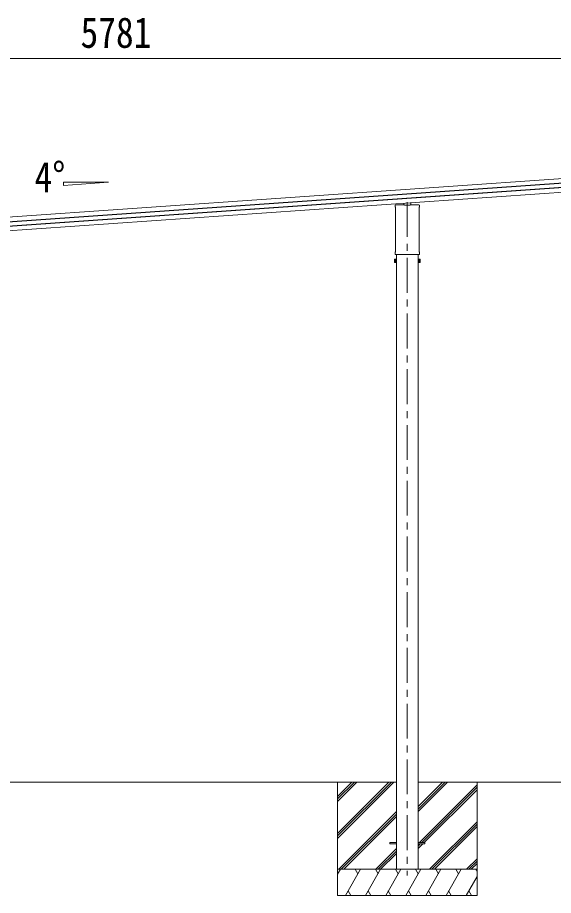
# Model space of a CAD drawing. Units: millimetres at full size, sheet at 1:40; details may follow other scales. Extents: x -11243 to 11243, y -7760 to 7760.
# Drawn here: x 4439 to 7516, y -5093 to -53 of the extents above; entities that cross this region are included whole.
import ezdxf
from ezdxf.enums import TextEntityAlignment as Align

# ---------------------------------------------------------------- set-up
doc = ezdxf.new("R2010")
doc.units = ezdxf.units.MM
doc.header["$LTSCALE"] = 40
doc.linetypes.add('CHAIN1', pattern=[8, 5, -1, 1, -1])
for name, color, linetype, lineweight in [('0-0_0', 7, 'Continuous', 9), ('0-1_本体', 5, 'CHAIN1', 9), ('0-3_ELV2', 4, 'Continuous', 9), ('0-6_OTH_LINE', 6, 'Continuous', 9), ('0-7_SHAPE', 4, 'Continuous', 9)]:
    doc.layers.add(name, color=color, linetype=linetype, lineweight=lineweight)
doc.styles.add('ＭＳ ゴシック', font='')
doc.styles.get('ＭＳ ゴシック').set_extended_font_data('MS Gothic')

msp = doc.modelspace()

# ---------------------------------------------------------------- linework, layer by layer
at = {"layer": '0-0_0'}
for p, q in [((3439.4, -4443.12), (6614.44, -4443.12)), ((6276.94, -4443.12), (6276.94, -5093.12)), ((6276.94, -4737.3), (6571.12, -4443.12)), ((6276.94, -4751.44), (6585.26, -4443.12)), ((6276.94, -4765.58), (6599.4, -4443.12)), ((6276.94, -4553.45), (6387.27, -4443.12)), ((6276.94, -4539.31), (6373.13, -4443.12)), ((6276.94, -4525.17), (6358.99, -4443.12)), ((6739.44, -4611.45), (6907.77, -4443.12)), ((6739.44, -4597.31), (6893.63, -4443.12)), ((6739.44, -4583.17), (6879.49, -4443.12)), ((6739.44, -4443.12), (7965.93, -4443.12)), ((6746.12, -4788.62), (7076.94, -4457.8)), ((6760.26, -4788.62), (7076.94, -4471.94)), ((7076.94, -4443.12), (7076.94, -5093.12)), ((6774.4, -4788.62), (7076.94, -4486.09)), ((6283.25, -4943.12), (6614.44, -4611.93)), ((6297.39, -4943.12), (6614.44, -4626.08)), ((6311.53, -4943.12), (6614.44, -4640.22)), ((6803.75, -4943.12), (7076.94, -4669.93)), ((6817.89, -4943.12), (7076.94, -4684.07)), ((6832.03, -4943.12), (7076.94, -4698.22)), ((6614.44, -4824.06), (6495.38, -4943.12)), ((6509.52, -4943.12), (6614.44, -4838.21)), ((6739.44, -4823.58), (6765.4, -4797.62)), ((6739.44, -4809.44), (6751.26, -4797.62)), ((6523.67, -4943.12), (6614.44, -4852.35)), ((7015.88, -4943.12), (7076.94, -4882.06)), ((7030.02, -4943.12), (7076.94, -4896.21)), ((7044.17, -4943.12), (7076.94, -4910.35)), ((7076.94, -4943.12), (6276.94, -4943.12)), ((6276.94, -4970.63), (6292.82, -4943.12)), ((6321.69, -5093.12), (6408.29, -4943.12)), ((6393.29, -4969.1), (6378.29, -4943.12)), ((6437.16, -5093.12), (6523.76, -4943.12)), ((6508.76, -4969.11), (6493.76, -4943.12)), ((6552.63, -5093.12), (6639.23, -4943.12)), ((6624.23, -4969.1), (6609.23, -4943.12)), ((6668.1, -5093.12), (6754.7, -4943.12)), ((6739.7, -4969.1), (6724.7, -4943.12)), ((6783.57, -5093.12), (6870.17, -4943.12)), ((6855.17, -4969.1), (6840.17, -4943.12)), ((6899.04, -5093.12), (6985.64, -4943.12)), ((6955.64, -4943.12), (6970.64, -4969.1)), ((7014.51, -5093.12), (7076.94, -4984.98)), ((7071.11, -4943.12), (7076.94, -4953.22)), ((6336.68, -5067.14), (6351.68, -5093.12)), ((6452.16, -5067.14), (6467.15, -5093.12)), ((6567.63, -5067.14), (6582.63, -5093.12)), ((6683.1, -5067.14), (6698.09, -5093.12)), ((6798.57, -5067.14), (6813.56, -5093.12)), ((6914.04, -5067.14), (6929.03, -5093.12)), ((7029.51, -5067.14), (7044.5, -5093.12)), ((6276.94, -5093.12), (7076.94, -5093.12))]:
    msp.add_line(p, q, dxfattribs=at)
at = {"layer": '0-1_本体'}
msp.add_line((6676.94, -1112.3), (6676.94, -4977.86), dxfattribs=at)
at = {"layer": '0-3_ELV2'}
for p, q in [((2214.22, -1351.02), (7828.92, -958.4)), ((2216.03, -1376.92), (7830.73, -984.3)), ((2216.12, -1378.31), (7830.83, -985.7)), ((2217.75, -1401.54), (7832.45, -1008.92)), ((2217.85, -1402.95), (7832.55, -1010.33)), ((2219.66, -1428.83), (7834.36, -1036.21)), ((6606.69, -1137.22), (6606.69, -1132.47)), ((6608.48, -1140.69), (6608.48, -1140.69)), ((6608.69, -1141.1), (6608.69, -1397.85)), ((6610.94, -1128.22), (6660.94, -1128.22)), ((6655.94, -1128.22), (6655.94, -1118.38)), ((6661.44, -1130.22), (6661.44, -1128.72)), ((6692.44, -1130.22), (6661.44, -1130.22)), ((6692.44, -1128.72), (6692.44, -1130.22)), ((6692.94, -1128.22), (6742.94, -1128.22)), ((6697.94, -1128.22), (6697.94, -1115.44)), ((6745.19, -1397.85), (6745.19, -1141.1)), ((6745.4, -1140.69), (6745.4, -1140.69)), ((6747.19, -1132.47), (6747.19, -1137.22)), ((6606.69, -1409.72), (6606.69, -1401.72)), ((6608.48, -1398.26), (6608.48, -1398.26)), ((6745.4, -1398.26), (6745.4, -1398.26)), ((6747.19, -1401.72), (6747.19, -1409.72)), ((6602.94, -1440.62), (6603.7, -1439.31)), ((6602.94, -1440.62), (6602.94, -1457.62)), ((6602.94, -1457.62), (6603.7, -1458.94)), ((6609.94, -1439.31), (6603.7, -1439.31)), ((6609.94, -1444.22), (6603.7, -1444.22)), ((6609.94, -1454.03), (6603.7, -1454.03)), ((6609.94, -1458.94), (6603.7, -1458.94)), ((6608.39, -1413.12), (6608.39, -1413.12)), ((6608.69, -1413.22), (6608.67, -1413.22)), ((6608.69, -1413.22), (6745.19, -1413.22)), ((6609.94, -1458.94), (6609.94, -1439.31)), ((6609.94, -1439.92), (6612.44, -1439.92)), ((6612.44, -1458.32), (6609.94, -1458.32)), ((6614.44, -1413.22), (6614.44, -4943.12)), ((6739.44, -4943.12), (6739.44, -1413.22)), ((6743.94, -1439.92), (6741.44, -1439.92)), ((6741.44, -1458.32), (6743.94, -1458.32)), ((6743.94, -1458.94), (6743.94, -1439.31)), ((6743.94, -1439.31), (6750.18, -1439.31)), ((6743.94, -1444.22), (6750.18, -1444.22)), ((6743.94, -1454.03), (6750.18, -1454.03)), ((6743.94, -1458.94), (6750.18, -1458.94)), ((6745.21, -1413.22), (6745.19, -1413.22)), ((6750.94, -1440.62), (6750.18, -1439.31)), ((6750.94, -1457.62), (6750.18, -1458.94)), ((6750.94, -1440.62), (6750.94, -1457.62)), ((6576.94, -4788.62), (6614.44, -4788.62)), ((6576.94, -4788.62), (6576.94, -4797.62)), ((6576.94, -4797.62), (6614.44, -4797.62)), ((6739.44, -4788.62), (6776.94, -4788.62)), ((6739.44, -4797.62), (6776.94, -4797.62)), ((6776.94, -4788.62), (6776.94, -4797.62))]:
    msp.add_line(p, q, dxfattribs=at)
for points in [[(6608.5, -1413.19), (6608.44, -1413.16), (6608.39, -1413.12)], [(6608.67, -1413.22), (6608.51, -1413.19), (6608.5, -1413.19)], [(6745.38, -1413.19), (6745.22, -1413.22), (6745.21, -1413.22)], [(6745.49, -1413.12), (6745.49, -1413.12), (6745.38, -1413.19)]]:
    msp.add_lwpolyline(points, dxfattribs=at)
for points in [[(6612.44, -1459.62), (6612.44, -1438.62), (6614.44, -1438.62), (6614.44, -1459.62)], [(6741.44, -1459.62), (6741.44, -1438.62), (6739.44, -1438.62), (6739.44, -1459.62)]]:
    msp.add_lwpolyline(points, close=True, dxfattribs=at)
for centre, radius, start, end in [((6610.94, -1132.47), 4.25, 90, 180), ((6610.94, -1137.22), 4.25, 180, 234.62358), ((6608.19, -1141.1), 0.5, 0.0463, 54.58271), ((6742.94, -1132.47), 4.25, 0, 90), ((6745.69, -1141.1), 0.5, 125.41729, 179.9537), ((6742.94, -1137.22), 4.25, 305.37642, 0), ((6610.94, -1401.72), 4.25, 125.37642, 180), ((6610.94, -1409.72), 4.25, 180, 233.11111), ((6608.19, -1397.85), 0.5, 305.4181, 359.95288), ((6745.69, -1397.85), 0.5, 180.04713, 234.58188), ((6742.94, -1401.72), 4.25, 0, 54.62358), ((6742.94, -1409.72), 4.25, 306.88889, 360), ((6607.28, -1441.76), 4.34, 145.61575, 214.38425), ((6607.28, -1456.48), 4.34, 145.61575, 214.38425), ((6619.18, -1449.12), 16.24, 162.41205, 197.58795), ((6746.59, -1441.76), 4.34, 325.61575, 34.38425), ((6734.7, -1449.12), 16.24, 342.41205, 17.58795), ((6746.59, -1456.48), 4.34, 325.61575, 34.38425)]:
    msp.add_arc(centre, radius, start, end, dxfattribs=at)
for centre, major_axis, ratio, start_param, end_param in [((6661, -1128.66), (0.481, -0.181), 0.828259, 1.9947436, 1.996569), ((6660.94, -1128.72), (0.354, 0.354), 0.999467, 5.4996506, 7.06672), ((6661, -1128.66), (-0.181, 0.481), 0.828259, 4.2866163, 4.2884417), ((6692.94, -1128.72), (0.354, -0.354), 0.999467, 2.358058, 3.9251274), ((6692.88, -1128.66), (0.181, 0.481), 0.828259, 1.9947436, 1.996569), ((6692.88, -1128.66), (0.481, 0.181), 0.828259, 1.1450236, 1.146849)]:
    msp.add_ellipse(centre, major_axis=major_axis, ratio=ratio, start_param=start_param, end_param=end_param, dxfattribs=at)
at = {"layer": '0-6_OTH_LINE'}
msp.add_line((7890.94, -287.29), (2109.94, -287.29), dxfattribs=at)
at = {"layer": '0-7_SHAPE'}
for p, q in [((4703.19, -998.33), (4961.2, -998.33)), ((4703.19, -1016.37), (4961.2, -998.33)), ((4703.19, -998.33), (4703.19, -1016.37))]:
    msp.add_line(p, q, dxfattribs=at)

# ---------------------------------------------------------------- texts
at = {"layer": '0-6_OTH_LINE', "color": 7, "style": 'ＭＳ ゴシック', "width": 0.85}
msp.add_text('5781', height=176, dxfattribs=at).set_placement((4800.44, -279.29), align=Align.BOTTOM_LEFT)
at = {"layer": '0-7_SHAPE', "color": 7, "style": 'ＭＳ ゴシック', "width": 0.85}
msp.add_text('4°', height=176, dxfattribs=at).set_placement((4536.36, -1108.87), align=Align.BOTTOM_LEFT)

doc.saveas('drawing.dxf')
